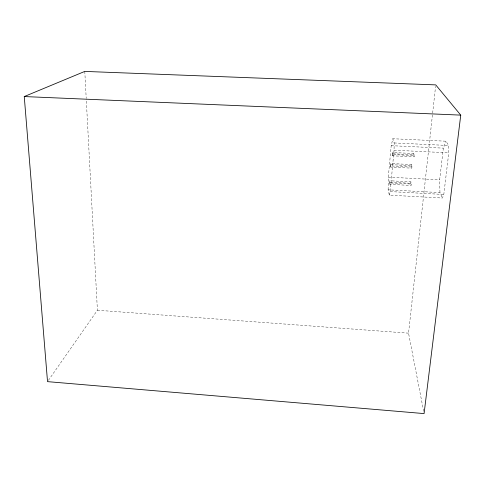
<?xml version="1.0" encoding="UTF-8"?>
<svg xmlns="http://www.w3.org/2000/svg" width="485" height="485" viewBox="0 0 485 485"><rect width="100%" height="100%" fill="white"/><g stroke="black" fill="none" stroke-linecap="round" stroke-linejoin="round"><path stroke-width="0.36" stroke-dasharray="2.42 1.82" d="M388.133 189.823L388.315 177.152L391.195 145.676L392.832 138.734L445.988 141.196L448.655 145.5L448.777 152.83L443.811 194.467L442.411 198.025L389.34 195.146L388.133 189.823L439.956 192.593L442.411 198.025M389.34 195.146L390.201 191.587L394.05 150.204L394.178 142.948L392.832 138.734M390.455 165.931L390.674 163.536L411.626 164.579L412.056 165.731L411.807 168.149L390.758 167.089L390.455 165.931L411.377 166.979L411.807 168.149M390.758 167.089L390.674 163.536M389.679 182.912L389.873 180.778L410.904 181.881L411.389 183.312L411.171 185.458L390.025 184.342L389.679 182.912L410.686 184.015L411.171 185.458M392.298 154.557L392.486 152.508L413.814 153.539L414.323 154.8L414.111 156.861L392.662 155.818L392.298 154.557L413.602 155.588L414.111 156.861M390.025 184.342L389.873 180.778M392.662 155.818L392.486 152.508M411.377 166.979L411.626 164.579M410.686 184.015L410.904 181.881M413.602 155.588L413.814 153.539M423.66 411.377L408.546 333.165L435.572 86.397M439.956 192.593L439.659 179.808L443.345 148.137L445.988 141.196M48.391 380.398L97.4 310.242L86.227 98.619M394.178 142.948L448.655 145.5M391.195 145.676L443.345 148.137M394.05 150.204L448.777 152.83M392.856 153.763L414.323 154.8M390.983 164.676L412.056 165.731M388.315 177.152L439.659 179.808M390.219 182.202L411.389 183.312M390.201 191.587L443.811 194.467M97.4 310.242L408.546 333.165M84.79 71.41L86.184 97.861"/><path stroke-width="0.73" d="M460.75 115.121L424.084 413.59L47.524 381.64L24.25 96.557L84.79 71.41L435.736 84.893L460.75 115.121L24.25 96.557"/></g></svg>
